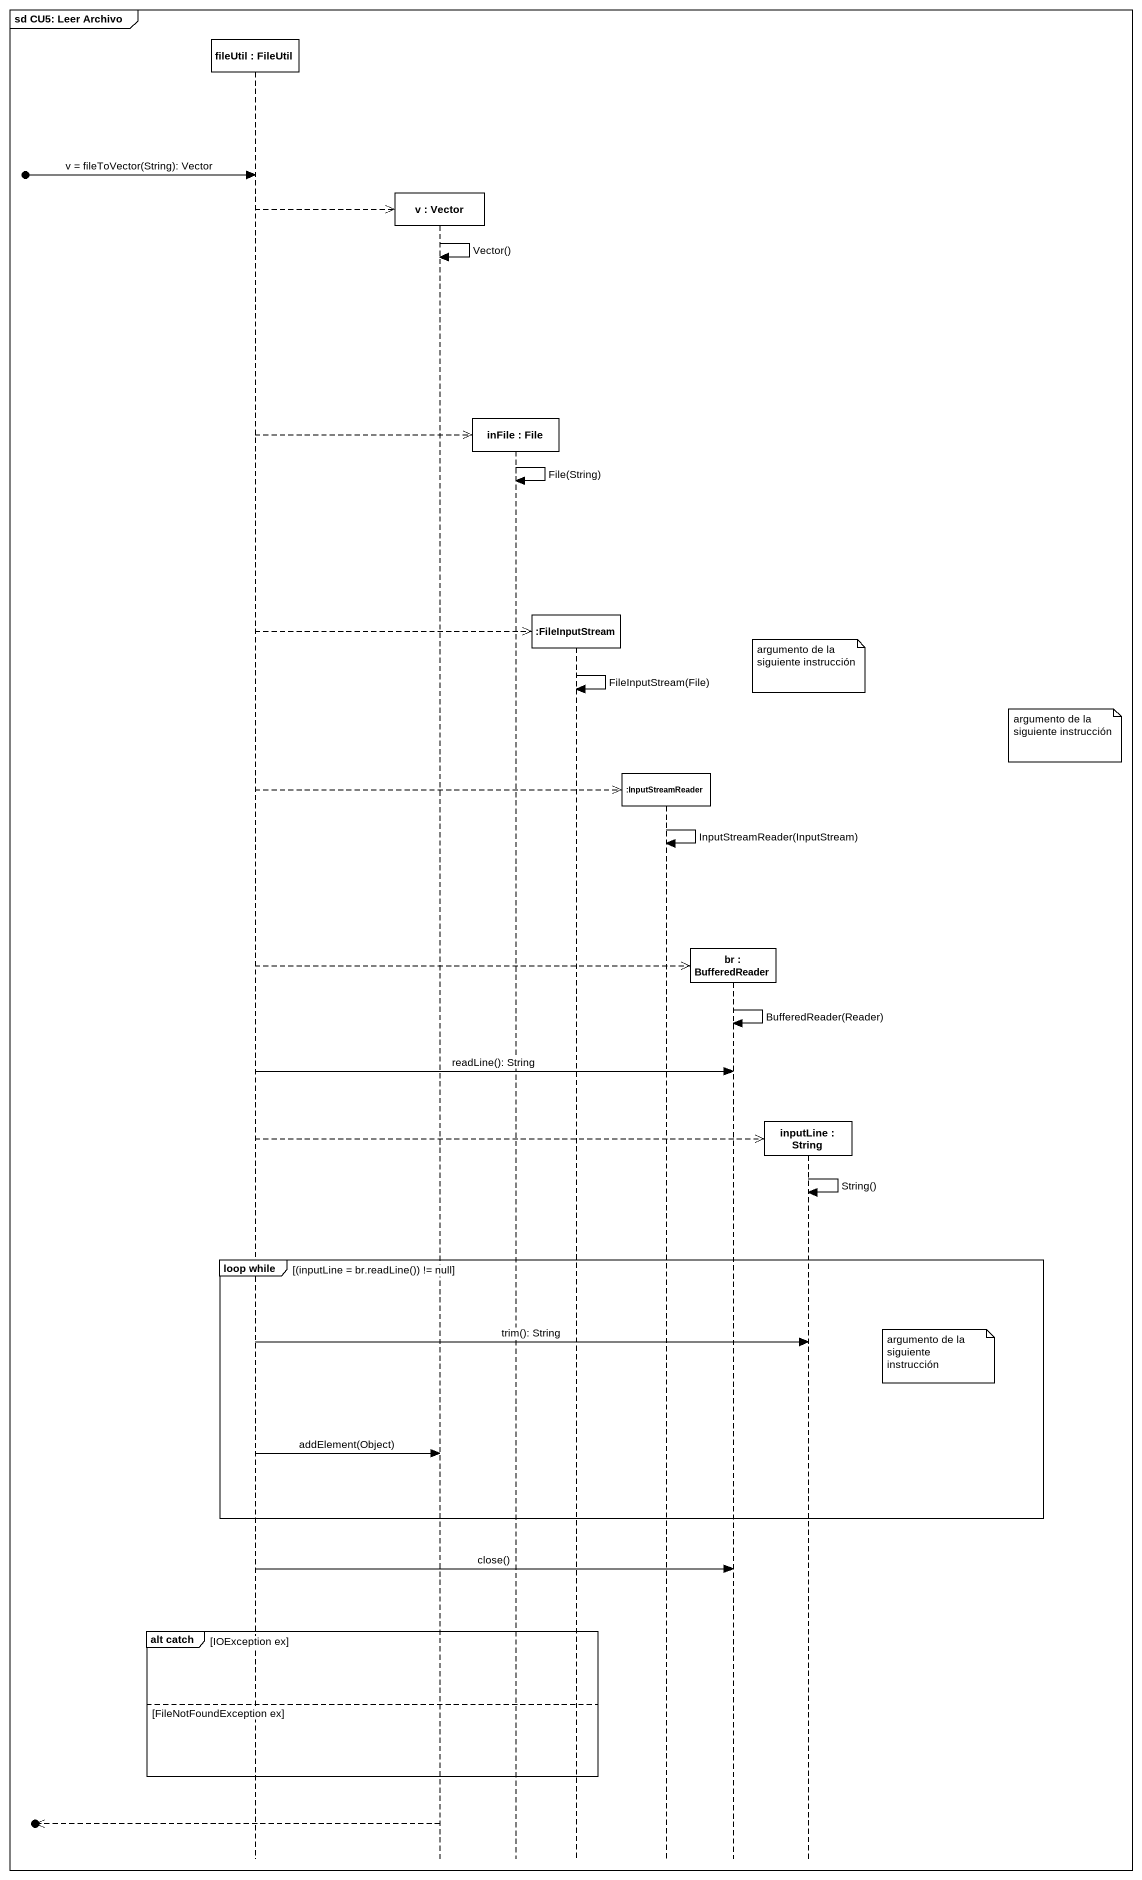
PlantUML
@startuml
mainframe sd CU5: Leer Archivo
hide footbox
participant "fileUtil : FileUtil" as fileUtil
participant "v : Vector" as v
participant "inFile : File" as inFile
participant ":FileInputStream" as FileInputStream
participant ":InputStreamReader" as InputStreamReader
participant "br : BufferedReader" as br
participant "inputLine : String" as inputLine

[o-> fileUtil : v = fileToVector(String): Vector
fileUtil -->> v **
v -> v : Vector()
fileUtil -->> inFile **
inFile -> inFile : File(String)
fileUtil -->> FileInputStream **
note over inputLine : argumento de la siguiente instrucción
FileInputStream -> FileInputStream : FileInputStream(File)
note right of inputLine : argumento de la siguiente instrucción
fileUtil -->> InputStreamReader **
InputStreamReader -> InputStreamReader : InputStreamReader(InputStream)
fileUtil -->> br **
br -> br : BufferedReader(Reader)
fileUtil -> br : readLine(): String
fileUtil -->> inputLine **
inputLine -> inputLine : String()
group loop while [(inputLine = br.readLine()) != null]
  fileUtil -> inputLine : trim(): String
  note right of inputLine : argumento de la siguiente instrucción
  fileUtil -> v : addElement(Object)
end
fileUtil -> br : close()
group alt catch [IOException ex]
else FileNotFoundException ex
end
[o<<-- v
@enduml
